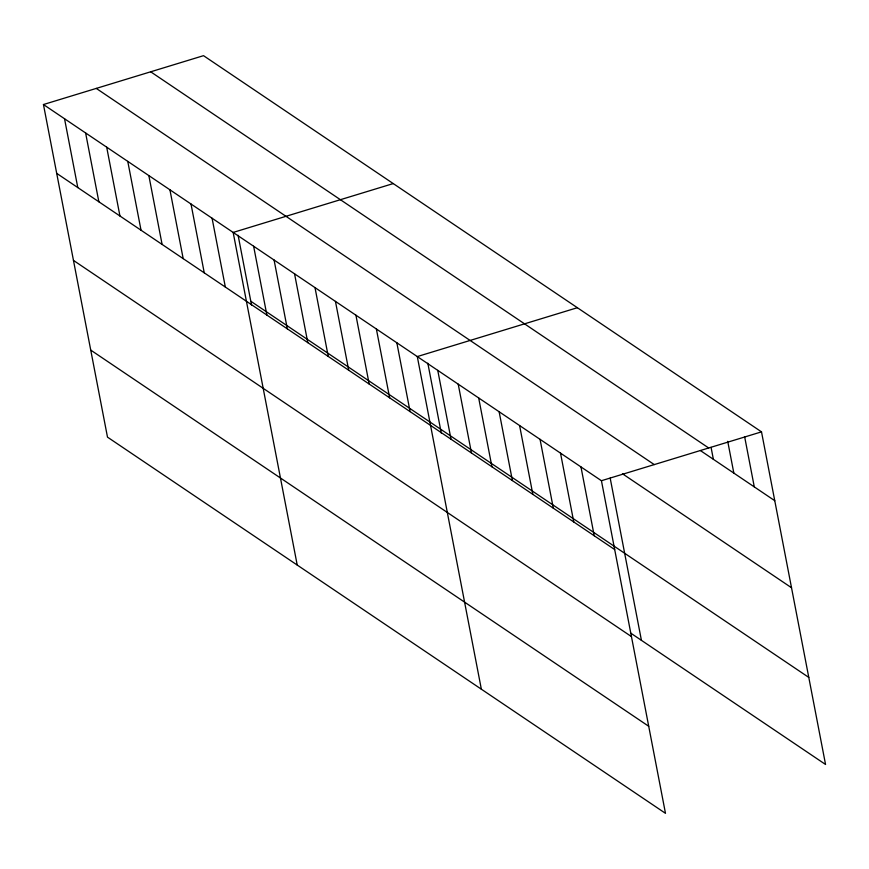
<?xml version="1.0" encoding="UTF-8"?>
<svg xmlns="http://www.w3.org/2000/svg" width="869" height="869" viewBox="0 0 869 869"><rect width="100%" height="100%" fill="white"/><g stroke="black" fill="none" stroke-linecap="round" stroke-linejoin="round"><path stroke-width="1.3" d="M43.45 104.53L601.435 480.72L665.48 813.33L107.495 437.14L43.45 104.53L203.52 55.67L761.505 431.86L825.55 764.47L630.644 633.066M393.233 183.576L233.164 232.436L297.22 565.046M577.364 307.713L417.294 356.572L481.35 689.182M601.435 480.72L761.505 431.86M150.695 71.801L708.68 447.98M700.457 450.598L774.757 500.696M96.274 88.41L654.259 464.589M622.454 473.757L791.518 587.737M250.804 301.239L808.789 677.418M56.702 173.365L614.687 549.556M73.463 260.407L631.448 636.597M90.734 350.098L648.719 726.278M744.614 436.596L754.292 486.901M727.722 441.333L733.838 473.105M711.081 447.394L713.373 459.31M610.179 478.102L641.42 640.323M580.97 466.925L594.233 535.76M560.516 453.129L573.768 521.965M540.051 439.334L553.314 508.169M519.597 425.538L532.849 494.374M499.132 411.754L512.395 480.579M478.678 397.959L491.93 466.794M458.213 384.163L471.476 452.999M437.759 370.368L451.011 439.203M427.82 363.199L441.278 433.099M396.84 342.788L410.092 411.613M376.375 328.993L389.638 397.828M355.921 315.197L369.173 384.033M335.456 301.402L348.719 370.237M315.002 287.606L328.254 356.442M294.548 273.811L307.8 342.647M274.083 260.027L287.335 328.851M253.629 246.231L266.881 315.067M238.106 235.293L251.565 305.193M212.079 218.228L225.343 287.052M191.006 204.009L204.258 272.844M169.922 189.8L183.185 258.636M148.849 175.592L162.101 244.428M127.765 161.373L141.028 230.209M106.691 147.165L119.944 216.001M85.607 132.957L98.86 201.793M64.534 118.749L77.786 187.574"/></g></svg>
